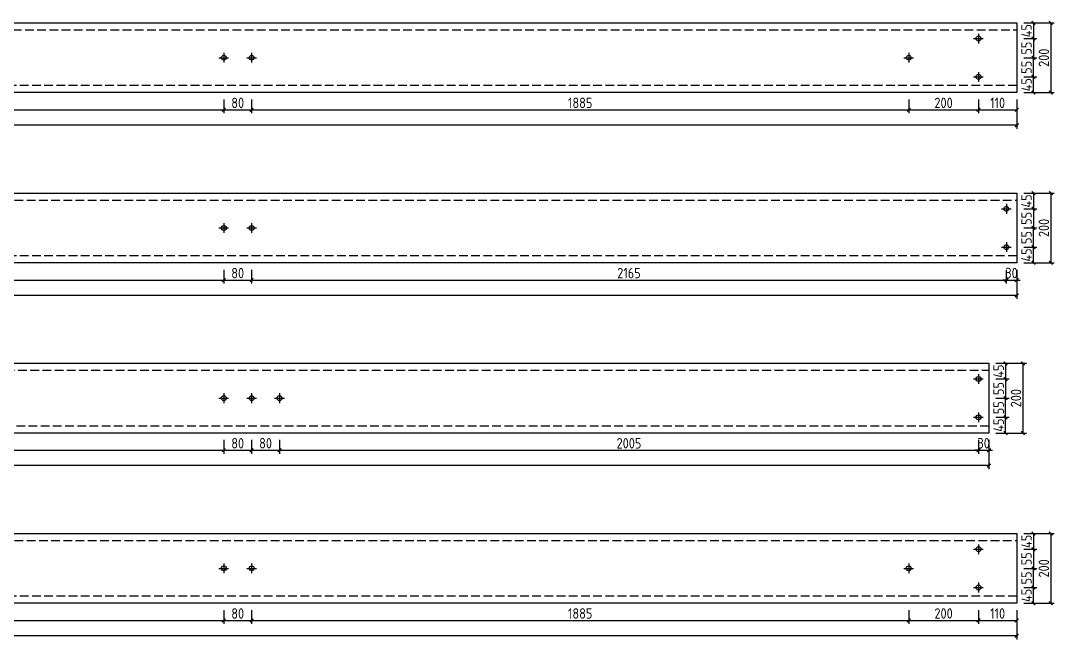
# Model space of a CAD drawing. Extents: x -196983 to 471790, y -783661 to 190401.
# Drawn here: x 56335 to 85988, y -145517 to -127761 of the extents above; entities that cross this region are included whole.
import ezdxf

# ---------------------------------------------------------------- set-up
doc = ezdxf.new("R2010")
doc.units = 0
doc.header["$LTSCALE"] = 1000
doc.header["$MEASUREMENT"] = 0
doc.linetypes.add('DASH', pattern=[0.35, 0.25, -0.1])
doc.layers.add('_TCH_MASK', color=7, linetype='Continuous')
doc.styles.get("Standard").update_dxf_attribs({"font": 'gbenor.shx', "bigfont": 'gbcbig.shx'})
doc.dimstyles.get("Standard").update_dxf_attribs({"dimscale": 100, "dimtxt": 3.5, "dimasz": 1, "dimexe": 2.5, "dimexo": 3, "dimgap": 1.5, "dimtad": 1, "dimdec": 0, "dimzin": 0, "dimdsep": 46, "dimtxsty": 'Standard', "dimblk": 'ARCHTICK', "dimcen": 0.09, "dimadec": 0, "dimazin": 0, "dimtfac": 1, "dimtdec": 0, "dimtix": 1, "dimtmove": 2, "dimatfit": 3, "dimfxl": 1, "dimtolj": 1, "dimtzin": 0, "dimarcsym": 0})

# ---------------------------------------------------------------- blocks, each defined once
blk = doc.blocks.new('_ArchTick')
at = {"color": 0, "linetype": 'ByBlock', "const_width": 0.4}
blk.add_lwpolyline([(-0.5, -0.5), (0.5, 0.5)], dxfattribs=at)
blk = doc.blocks.new('*D312')
at = {"layer": '_TCH_MASK', "color": 0, "lineweight": -2}
for p, q in [((41761, -130025), (41761, -130420)), ((62161, -130025), (62161, -130420)), ((41761, -130320), (62161, -130320))]:
    blk.add_line(p, q, dxfattribs=at)
at = {"layer": 'Defpoints', "color": 0}
for p in [(41761, -129825), (62161, -129825), (62161, -130320)]:
    blk.add_point(p, dxfattribs=at)
at = {"layer": '_TCH_MASK', "color": 0, "lineweight": -2, "xscale": 100, "yscale": 100, "zscale": 100, "rotation": 180}
blk.add_blockref('_ArchTick', (41761, -130320), dxfattribs=at)
at = {"layer": '_TCH_MASK', "color": 0, "lineweight": -2, "xscale": 100, "yscale": 100, "zscale": 100}
blk.add_blockref('_ArchTick', (62161, -130320), dxfattribs=at)
at = {"layer": '_TCH_MASK', "color": 0, "lineweight": 15, "insert": (51961, -130120), "char_height": 300, "attachment_point": 5}
blk.add_mtext('\\A1;2040', dxfattribs=at)
blk = doc.blocks.new('*D313')
at = {"layer": '_TCH_MASK', "color": 0, "lineweight": -2}
for p, q in [((62161, -130025), (62161, -130420)), ((62961, -130025), (62961, -130420)), ((62161, -130320), (62961, -130320))]:
    blk.add_line(p, q, dxfattribs=at)
at = {"layer": 'Defpoints', "color": 0}
for p in [(62161, -129825), (62961, -129825), (62961, -130320)]:
    blk.add_point(p, dxfattribs=at)
at = {"layer": '_TCH_MASK', "color": 0, "lineweight": -2, "xscale": 100, "yscale": 100, "zscale": 100, "rotation": 180}
blk.add_blockref('_ArchTick', (62161, -130320), dxfattribs=at)
at = {"layer": '_TCH_MASK', "color": 0, "lineweight": -2, "xscale": 100, "yscale": 100, "zscale": 100}
blk.add_blockref('_ArchTick', (62961, -130320), dxfattribs=at)
at = {"layer": '_TCH_MASK', "color": 0, "lineweight": 15, "insert": (62561, -130120), "char_height": 300, "attachment_point": 5}
blk.add_mtext('\\A1;80', dxfattribs=at)
blk = doc.blocks.new('*D314')
at = {"layer": '_TCH_MASK', "color": 0, "lineweight": -2}
for p, q in [((81811, -130025), (81811, -130420)), ((83811, -130025), (83811, -130420)), ((81811, -130320), (83811, -130320))]:
    blk.add_line(p, q, dxfattribs=at)
at = {"layer": 'Defpoints', "color": 0}
for p in [(81811, -129825), (83811, -129825), (83811, -130320)]:
    blk.add_point(p, dxfattribs=at)
at = {"layer": '_TCH_MASK', "color": 0, "lineweight": -2, "xscale": 100, "yscale": 100, "zscale": 100, "rotation": 180}
blk.add_blockref('_ArchTick', (81811, -130320), dxfattribs=at)
at = {"layer": '_TCH_MASK', "color": 0, "lineweight": -2, "xscale": 100, "yscale": 100, "zscale": 100}
blk.add_blockref('_ArchTick', (83811, -130320), dxfattribs=at)
at = {"layer": '_TCH_MASK', "color": 0, "lineweight": 15, "insert": (82811, -130120), "char_height": 300, "attachment_point": 5}
blk.add_mtext('\\A1;200', dxfattribs=at)
blk = doc.blocks.new('*D315')
at = {"layer": '_TCH_MASK', "color": 0, "lineweight": -2}
for p, q in [((83811, -130025), (83811, -130420)), ((84911, -130025), (84911, -130420)), ((83811, -130320), (84911, -130320))]:
    blk.add_line(p, q, dxfattribs=at)
at = {"layer": 'Defpoints', "color": 0}
for p in [(83811, -129825), (84911, -129825), (84911, -130320)]:
    blk.add_point(p, dxfattribs=at)
at = {"layer": '_TCH_MASK', "color": 0, "lineweight": -2, "xscale": 100, "yscale": 100, "zscale": 100, "rotation": 180}
blk.add_blockref('_ArchTick', (83811, -130320), dxfattribs=at)
at = {"layer": '_TCH_MASK', "color": 0, "lineweight": -2, "xscale": 100, "yscale": 100, "zscale": 100}
blk.add_blockref('_ArchTick', (84911, -130320), dxfattribs=at)
at = {"layer": '_TCH_MASK', "color": 0, "lineweight": 15, "insert": (84361, -130120), "char_height": 300, "attachment_point": 5}
blk.add_mtext('\\A1;110', dxfattribs=at)
blk = doc.blocks.new('*D316')
at = {"layer": '_TCH_MASK', "color": 0, "lineweight": -2}
for p, q in [((19011, -130025), (19011, -130862)), ((84911, -130025), (84911, -130862)), ((84911, -130762), (19011, -130762))]:
    blk.add_line(p, q, dxfattribs=at)
at = {"layer": 'Defpoints', "color": 0}
for p in [(19011, -129825), (84911, -129825), (19011, -130762)]:
    blk.add_point(p, dxfattribs=at)
at = {"layer": '_TCH_MASK', "color": 0, "lineweight": -2, "xscale": 100, "yscale": 100, "zscale": 100, "rotation": 180}
blk.add_blockref('_ArchTick', (19011, -130762), dxfattribs=at)
at = {"layer": '_TCH_MASK', "color": 0, "lineweight": -2, "xscale": 100, "yscale": 100, "zscale": 100}
blk.add_blockref('_ArchTick', (84911, -130762), dxfattribs=at)
at = {"layer": '_TCH_MASK', "color": 0, "lineweight": 15, "insert": (51961, -130562), "char_height": 300, "attachment_point": 5}
blk.add_mtext('\\A1;6590', dxfattribs=at)
blk = doc.blocks.new('*D285')
at = {"layer": '_TCH_MASK', "color": 0, "lineweight": -2}
for p, q in [((85111, -129375), (85490, -129375)), ((85390, -129825), (85390, -129375)), ((85111, -129825), (85490, -129825))]:
    blk.add_line(p, q, dxfattribs=at)
at = {"layer": 'Defpoints', "color": 0}
for p in [(84911, -129375), (85390, -129375), (84911, -129825)]:
    blk.add_point(p, dxfattribs=at)
at = {"layer": '_TCH_MASK', "color": 0, "lineweight": -2, "xscale": 100, "yscale": 100, "zscale": 100}
for p, rotation in [((85390, -129375), 90), ((85390, -129825), 270)]:
    blk.add_blockref('_ArchTick', p, dxfattribs=dict(at, rotation=rotation))
at = {"layer": '_TCH_MASK', "color": 0, "lineweight": 15, "insert": (85190, -129600), "char_height": 300, "attachment_point": 5, "rotation": 90}
blk.add_mtext('\\A1;45', dxfattribs=at)
blk = doc.blocks.new('*D317')
at = {"layer": '_TCH_MASK', "color": 0, "lineweight": -2}
for p, q in [((85111, -128825), (85490, -128825)), ((85390, -129375), (85390, -128825)), ((85111, -129375), (85490, -129375))]:
    blk.add_line(p, q, dxfattribs=at)
at = {"layer": 'Defpoints', "color": 0}
for p in [(84911, -128825), (85390, -128825), (84911, -129375)]:
    blk.add_point(p, dxfattribs=at)
at = {"layer": '_TCH_MASK', "color": 0, "lineweight": -2, "xscale": 100, "yscale": 100, "zscale": 100}
for p, rotation in [((85390, -128825), 90), ((85390, -129375), 270)]:
    blk.add_blockref('_ArchTick', p, dxfattribs=dict(at, rotation=rotation))
at = {"layer": '_TCH_MASK', "color": 0, "lineweight": 15, "insert": (85190, -129100), "char_height": 300, "attachment_point": 5, "rotation": 90}
blk.add_mtext('\\A1;55', dxfattribs=at)
blk = doc.blocks.new('*D286')
at = {"layer": '_TCH_MASK', "color": 0, "lineweight": -2}
for p, q in [((85111, -127825), (85490, -127825)), ((85390, -127825), (85390, -128275)), ((85111, -128275), (85490, -128275))]:
    blk.add_line(p, q, dxfattribs=at)
at = {"layer": 'Defpoints', "color": 0}
for p in [(84911, -127825), (84911, -128275), (85390, -128275)]:
    blk.add_point(p, dxfattribs=at)
at = {"layer": '_TCH_MASK', "color": 0, "lineweight": -2, "xscale": 100, "yscale": 100, "zscale": 100}
for p, rotation in [((85390, -127825), 90), ((85390, -128275), 270)]:
    blk.add_blockref('_ArchTick', p, dxfattribs=dict(at, rotation=rotation))
at = {"layer": '_TCH_MASK', "color": 0, "lineweight": 15, "insert": (85190, -128050), "char_height": 300, "attachment_point": 5, "rotation": 90}
blk.add_mtext('\\A1;45', dxfattribs=at)
blk = doc.blocks.new('*D287')
at = {"layer": '_TCH_MASK', "color": 0, "lineweight": -2}
for p, q in [((85111, -128275), (85490, -128275)), ((85390, -128275), (85390, -128825)), ((85111, -128825), (85490, -128825))]:
    blk.add_line(p, q, dxfattribs=at)
at = {"layer": 'Defpoints', "color": 0}
for p in [(84911, -128275), (84911, -128825), (85390, -128825)]:
    blk.add_point(p, dxfattribs=at)
at = {"layer": '_TCH_MASK', "color": 0, "lineweight": -2, "xscale": 100, "yscale": 100, "zscale": 100}
for p, rotation in [((85390, -128275), 90), ((85390, -128825), 270)]:
    blk.add_blockref('_ArchTick', p, dxfattribs=dict(at, rotation=rotation))
at = {"layer": '_TCH_MASK', "color": 0, "lineweight": 15, "insert": (85190, -128550), "char_height": 300, "attachment_point": 5, "rotation": 90}
blk.add_mtext('\\A1;55', dxfattribs=at)
blk = doc.blocks.new('*D318')
at = {"layer": '_TCH_MASK', "color": 0, "lineweight": -2}
for p, q in [((85111, -127825), (85988, -127825)), ((85888, -127825), (85888, -129825)), ((85111, -129825), (85988, -129825))]:
    blk.add_line(p, q, dxfattribs=at)
at = {"layer": 'Defpoints', "color": 0}
for p in [(84911, -127825), (84911, -129825), (85888, -129825)]:
    blk.add_point(p, dxfattribs=at)
at = {"layer": '_TCH_MASK', "color": 0, "lineweight": -2, "xscale": 100, "yscale": 100, "zscale": 100}
for p, rotation in [((85888, -127825), 90), ((85888, -129825), 270)]:
    blk.add_blockref('_ArchTick', p, dxfattribs=dict(at, rotation=rotation))
at = {"layer": '_TCH_MASK', "color": 0, "lineweight": 15, "insert": (85688, -128825), "char_height": 300, "attachment_point": 5, "rotation": 90}
blk.add_mtext('\\A1;200', dxfattribs=at)
blk = doc.blocks.new('*D289')
at = {"layer": '_TCH_MASK', "color": 0, "lineweight": -2}
for p, q in [((62961, -130025), (62961, -130420)), ((81811, -130025), (81811, -130420)), ((62961, -130320), (81811, -130320))]:
    blk.add_line(p, q, dxfattribs=at)
at = {"layer": 'Defpoints', "color": 0}
for p in [(62961, -129825), (81811, -129825), (81811, -130320)]:
    blk.add_point(p, dxfattribs=at)
at = {"layer": '_TCH_MASK', "color": 0, "lineweight": -2, "xscale": 100, "yscale": 100, "zscale": 100, "rotation": 180}
blk.add_blockref('_ArchTick', (62961, -130320), dxfattribs=at)
at = {"layer": '_TCH_MASK', "color": 0, "lineweight": -2, "xscale": 100, "yscale": 100, "zscale": 100}
blk.add_blockref('_ArchTick', (81811, -130320), dxfattribs=at)
at = {"layer": '_TCH_MASK', "color": 0, "lineweight": 15, "insert": (72386, -130120), "char_height": 300, "attachment_point": 5}
blk.add_mtext('\\A1;1885', dxfattribs=at)
blk = doc.blocks.new('*D337')
at = {"layer": '_TCH_MASK', "color": 0, "lineweight": -2}
for p, q in [((40761, -134910), (40761, -135305)), ((62161, -134910), (62161, -135305)), ((40761, -135205), (62161, -135205))]:
    blk.add_line(p, q, dxfattribs=at)
at = {"layer": 'Defpoints', "color": 0}
for p in [(40761, -134710), (62161, -134710), (62161, -135205)]:
    blk.add_point(p, dxfattribs=at)
at = {"layer": '_TCH_MASK', "color": 0, "lineweight": -2, "xscale": 100, "yscale": 100, "zscale": 100, "rotation": 180}
blk.add_blockref('_ArchTick', (40761, -135205), dxfattribs=at)
at = {"layer": '_TCH_MASK', "color": 0, "lineweight": -2, "xscale": 100, "yscale": 100, "zscale": 100}
blk.add_blockref('_ArchTick', (62161, -135205), dxfattribs=at)
at = {"layer": '_TCH_MASK', "color": 0, "lineweight": 15, "insert": (51461, -135005), "char_height": 300, "attachment_point": 5}
blk.add_mtext('\\A1;2140', dxfattribs=at)
blk = doc.blocks.new('*D338')
at = {"layer": '_TCH_MASK', "color": 0, "lineweight": -2}
for p, q in [((62161, -134910), (62161, -135305)), ((62961, -134910), (62961, -135305)), ((62161, -135205), (62961, -135205))]:
    blk.add_line(p, q, dxfattribs=at)
at = {"layer": 'Defpoints', "color": 0}
for p in [(62161, -134710), (62961, -134710), (62961, -135205)]:
    blk.add_point(p, dxfattribs=at)
at = {"layer": '_TCH_MASK', "color": 0, "lineweight": -2, "xscale": 100, "yscale": 100, "zscale": 100, "rotation": 180}
blk.add_blockref('_ArchTick', (62161, -135205), dxfattribs=at)
at = {"layer": '_TCH_MASK', "color": 0, "lineweight": -2, "xscale": 100, "yscale": 100, "zscale": 100}
blk.add_blockref('_ArchTick', (62961, -135205), dxfattribs=at)
at = {"layer": '_TCH_MASK', "color": 0, "lineweight": 15, "insert": (62561, -135005), "char_height": 300, "attachment_point": 5}
blk.add_mtext('\\A1;80', dxfattribs=at)
blk = doc.blocks.new('*D339')
at = {"layer": '_TCH_MASK', "color": 0, "lineweight": -2}
for p, q in [((62961, -134910), (62961, -135305)), ((84611, -134910), (84611, -135305)), ((62961, -135205), (84611, -135205))]:
    blk.add_line(p, q, dxfattribs=at)
at = {"layer": 'Defpoints', "color": 0}
for p in [(62961, -134710), (84611, -134710), (84611, -135205)]:
    blk.add_point(p, dxfattribs=at)
at = {"layer": '_TCH_MASK', "color": 0, "lineweight": -2, "xscale": 100, "yscale": 100, "zscale": 100, "rotation": 180}
blk.add_blockref('_ArchTick', (62961, -135205), dxfattribs=at)
at = {"layer": '_TCH_MASK', "color": 0, "lineweight": -2, "xscale": 100, "yscale": 100, "zscale": 100}
blk.add_blockref('_ArchTick', (84611, -135205), dxfattribs=at)
at = {"layer": '_TCH_MASK', "color": 0, "lineweight": 15, "insert": (73786, -135005), "char_height": 300, "attachment_point": 5}
blk.add_mtext('\\A1;2165', dxfattribs=at)
blk = doc.blocks.new('*D340')
at = {"layer": '_TCH_MASK', "color": 0, "lineweight": -2}
for p, q in [((84611, -134910), (84611, -135305)), ((84911, -134910), (84911, -135305)), ((84611, -135205), (84511, -135205)), ((84611, -135205), (84911, -135205)), ((84911, -135205), (85011, -135205))]:
    blk.add_line(p, q, dxfattribs=at)
at = {"layer": 'Defpoints', "color": 0}
for p in [(84611, -134710), (84911, -134710), (84911, -135205)]:
    blk.add_point(p, dxfattribs=at)
at = {"layer": '_TCH_MASK', "color": 0, "lineweight": -2, "xscale": 100, "yscale": 100, "zscale": 100}
blk.add_blockref('_ArchTick', (84611, -135205), dxfattribs=at)
at = {"layer": '_TCH_MASK', "color": 0, "lineweight": -2, "xscale": 100, "yscale": 100, "zscale": 100, "rotation": 180}
blk.add_blockref('_ArchTick', (84911, -135205), dxfattribs=at)
at = {"layer": '_TCH_MASK', "color": 0, "lineweight": 15, "insert": (84761, -135005), "char_height": 300, "attachment_point": 5}
blk.add_mtext('\\A1;30', dxfattribs=at)
blk = doc.blocks.new('*D341')
at = {"layer": '_TCH_MASK', "color": 0, "lineweight": -2}
for p, q in [((18011, -134910), (18011, -135747)), ((84911, -134910), (84911, -135747)), ((84911, -135647), (18011, -135647))]:
    blk.add_line(p, q, dxfattribs=at)
at = {"layer": 'Defpoints', "color": 0}
for p in [(18011, -134710), (84911, -134710), (18011, -135647)]:
    blk.add_point(p, dxfattribs=at)
at = {"layer": '_TCH_MASK', "color": 0, "lineweight": -2, "xscale": 100, "yscale": 100, "zscale": 100, "rotation": 180}
blk.add_blockref('_ArchTick', (18011, -135647), dxfattribs=at)
at = {"layer": '_TCH_MASK', "color": 0, "lineweight": -2, "xscale": 100, "yscale": 100, "zscale": 100}
blk.add_blockref('_ArchTick', (84911, -135647), dxfattribs=at)
at = {"layer": '_TCH_MASK', "color": 0, "lineweight": 15, "insert": (51461, -135447), "char_height": 300, "attachment_point": 5}
blk.add_mtext('\\A1;6690', dxfattribs=at)
blk = doc.blocks.new('*D319')
at = {"layer": '_TCH_MASK', "color": 0, "lineweight": -2}
for p, q in [((85111, -134260), (85490, -134260)), ((85390, -134710), (85390, -134260)), ((85111, -134710), (85490, -134710))]:
    blk.add_line(p, q, dxfattribs=at)
at = {"layer": 'Defpoints', "color": 0}
for p in [(84911, -134260), (85390, -134260), (84911, -134710)]:
    blk.add_point(p, dxfattribs=at)
at = {"layer": '_TCH_MASK', "color": 0, "lineweight": -2, "xscale": 100, "yscale": 100, "zscale": 100}
for p, rotation in [((85390, -134260), 90), ((85390, -134710), 270)]:
    blk.add_blockref('_ArchTick', p, dxfattribs=dict(at, rotation=rotation))
at = {"layer": '_TCH_MASK', "color": 0, "lineweight": 15, "insert": (85190, -134485), "char_height": 300, "attachment_point": 5, "rotation": 90}
blk.add_mtext('\\A1;45', dxfattribs=at)
blk = doc.blocks.new('*D342')
at = {"layer": '_TCH_MASK', "color": 0, "lineweight": -2}
for p, q in [((85111, -133710), (85490, -133710)), ((85390, -134260), (85390, -133710)), ((85111, -134260), (85490, -134260))]:
    blk.add_line(p, q, dxfattribs=at)
at = {"layer": 'Defpoints', "color": 0}
for p in [(84911, -133710), (85390, -133710), (84911, -134260)]:
    blk.add_point(p, dxfattribs=at)
at = {"layer": '_TCH_MASK', "color": 0, "lineweight": -2, "xscale": 100, "yscale": 100, "zscale": 100}
for p, rotation in [((85390, -133710), 90), ((85390, -134260), 270)]:
    blk.add_blockref('_ArchTick', p, dxfattribs=dict(at, rotation=rotation))
at = {"layer": '_TCH_MASK', "color": 0, "lineweight": 15, "insert": (85190, -133985), "char_height": 300, "attachment_point": 5, "rotation": 90}
blk.add_mtext('\\A1;55', dxfattribs=at)
blk = doc.blocks.new('*D320')
at = {"layer": '_TCH_MASK', "color": 0, "lineweight": -2}
for p, q in [((85111, -132710), (85490, -132710)), ((85390, -132710), (85390, -133160)), ((85111, -133160), (85490, -133160))]:
    blk.add_line(p, q, dxfattribs=at)
at = {"layer": 'Defpoints', "color": 0}
for p in [(84911, -132710), (84911, -133160), (85390, -133160)]:
    blk.add_point(p, dxfattribs=at)
at = {"layer": '_TCH_MASK', "color": 0, "lineweight": -2, "xscale": 100, "yscale": 100, "zscale": 100}
for p, rotation in [((85390, -132710), 90), ((85390, -133160), 270)]:
    blk.add_blockref('_ArchTick', p, dxfattribs=dict(at, rotation=rotation))
at = {"layer": '_TCH_MASK', "color": 0, "lineweight": 15, "insert": (85190, -132935), "char_height": 300, "attachment_point": 5, "rotation": 90}
blk.add_mtext('\\A1;45', dxfattribs=at)
blk = doc.blocks.new('*D321')
at = {"layer": '_TCH_MASK', "color": 0, "lineweight": -2}
for p, q in [((85111, -133160), (85490, -133160)), ((85390, -133160), (85390, -133710)), ((85111, -133710), (85490, -133710))]:
    blk.add_line(p, q, dxfattribs=at)
at = {"layer": 'Defpoints', "color": 0}
for p in [(84911, -133160), (84911, -133710), (85390, -133710)]:
    blk.add_point(p, dxfattribs=at)
at = {"layer": '_TCH_MASK', "color": 0, "lineweight": -2, "xscale": 100, "yscale": 100, "zscale": 100}
for p, rotation in [((85390, -133160), 90), ((85390, -133710), 270)]:
    blk.add_blockref('_ArchTick', p, dxfattribs=dict(at, rotation=rotation))
at = {"layer": '_TCH_MASK', "color": 0, "lineweight": 15, "insert": (85190, -133435), "char_height": 300, "attachment_point": 5, "rotation": 90}
blk.add_mtext('\\A1;55', dxfattribs=at)
blk = doc.blocks.new('*D343')
at = {"layer": '_TCH_MASK', "color": 0, "lineweight": -2}
for p, q in [((85111, -132710), (85988, -132710)), ((85888, -132710), (85888, -134710)), ((85111, -134710), (85988, -134710))]:
    blk.add_line(p, q, dxfattribs=at)
at = {"layer": 'Defpoints', "color": 0}
for p in [(84911, -132710), (84911, -134710), (85888, -134710)]:
    blk.add_point(p, dxfattribs=at)
at = {"layer": '_TCH_MASK', "color": 0, "lineweight": -2, "xscale": 100, "yscale": 100, "zscale": 100}
for p, rotation in [((85888, -132710), 90), ((85888, -134710), 270)]:
    blk.add_blockref('_ArchTick', p, dxfattribs=dict(at, rotation=rotation))
at = {"layer": '_TCH_MASK', "color": 0, "lineweight": 15, "insert": (85688, -133710), "char_height": 300, "attachment_point": 5, "rotation": 90}
blk.add_mtext('\\A1;200', dxfattribs=at)
blk = doc.blocks.new('*D346')
at = {"layer": '_TCH_MASK', "color": 0, "lineweight": -2}
for p, q in [((40761, -139795), (40761, -140190)), ((62161, -139795), (62161, -140190)), ((40761, -140090), (62161, -140090))]:
    blk.add_line(p, q, dxfattribs=at)
at = {"layer": 'Defpoints', "color": 0}
for p in [(40761, -139595), (62161, -139595), (62161, -140090)]:
    blk.add_point(p, dxfattribs=at)
at = {"layer": '_TCH_MASK', "color": 0, "lineweight": -2, "xscale": 100, "yscale": 100, "zscale": 100, "rotation": 180}
blk.add_blockref('_ArchTick', (40761, -140090), dxfattribs=at)
at = {"layer": '_TCH_MASK', "color": 0, "lineweight": -2, "xscale": 100, "yscale": 100, "zscale": 100}
blk.add_blockref('_ArchTick', (62161, -140090), dxfattribs=at)
at = {"layer": '_TCH_MASK', "color": 0, "lineweight": 15, "insert": (51461, -139890), "char_height": 300, "attachment_point": 5}
blk.add_mtext('\\A1;2140', dxfattribs=at)
blk = doc.blocks.new('*D347')
at = {"layer": '_TCH_MASK', "color": 0, "lineweight": -2}
for p, q in [((62161, -139795), (62161, -140190)), ((62961, -139795), (62961, -140190)), ((62161, -140090), (62961, -140090))]:
    blk.add_line(p, q, dxfattribs=at)
at = {"layer": 'Defpoints', "color": 0}
for p in [(62161, -139595), (62961, -139595), (62961, -140090)]:
    blk.add_point(p, dxfattribs=at)
at = {"layer": '_TCH_MASK', "color": 0, "lineweight": -2, "xscale": 100, "yscale": 100, "zscale": 100, "rotation": 180}
blk.add_blockref('_ArchTick', (62161, -140090), dxfattribs=at)
at = {"layer": '_TCH_MASK', "color": 0, "lineweight": -2, "xscale": 100, "yscale": 100, "zscale": 100}
blk.add_blockref('_ArchTick', (62961, -140090), dxfattribs=at)
at = {"layer": '_TCH_MASK', "color": 0, "lineweight": 15, "insert": (62561, -139890), "char_height": 300, "attachment_point": 5}
blk.add_mtext('\\A1;80', dxfattribs=at)
blk = doc.blocks.new('*D348')
at = {"layer": '_TCH_MASK', "color": 0, "lineweight": -2}
for p, q in [((63761, -139795), (63761, -140190)), ((83811, -139795), (83811, -140190)), ((63761, -140090), (83811, -140090))]:
    blk.add_line(p, q, dxfattribs=at)
at = {"layer": 'Defpoints', "color": 0}
for p in [(63761, -139595), (83811, -139595), (83811, -140090)]:
    blk.add_point(p, dxfattribs=at)
at = {"layer": '_TCH_MASK', "color": 0, "lineweight": -2, "xscale": 100, "yscale": 100, "zscale": 100, "rotation": 180}
blk.add_blockref('_ArchTick', (63761, -140090), dxfattribs=at)
at = {"layer": '_TCH_MASK', "color": 0, "lineweight": -2, "xscale": 100, "yscale": 100, "zscale": 100}
blk.add_blockref('_ArchTick', (83811, -140090), dxfattribs=at)
at = {"layer": '_TCH_MASK', "color": 0, "lineweight": 15, "insert": (73786, -139890), "char_height": 300, "attachment_point": 5}
blk.add_mtext('\\A1;2005', dxfattribs=at)
blk = doc.blocks.new('*D349')
at = {"layer": '_TCH_MASK', "color": 0, "lineweight": -2}
for p, q in [((83811, -139795), (83811, -140190)), ((84111, -139795), (84111, -140190)), ((83811, -140090), (83711, -140090)), ((83811, -140090), (84111, -140090)), ((84111, -140090), (84211, -140090))]:
    blk.add_line(p, q, dxfattribs=at)
at = {"layer": 'Defpoints', "color": 0}
for p in [(83811, -139595), (84111, -139595), (84111, -140090)]:
    blk.add_point(p, dxfattribs=at)
at = {"layer": '_TCH_MASK', "color": 0, "lineweight": -2, "xscale": 100, "yscale": 100, "zscale": 100}
blk.add_blockref('_ArchTick', (83811, -140090), dxfattribs=at)
at = {"layer": '_TCH_MASK', "color": 0, "lineweight": -2, "xscale": 100, "yscale": 100, "zscale": 100, "rotation": 180}
blk.add_blockref('_ArchTick', (84111, -140090), dxfattribs=at)
at = {"layer": '_TCH_MASK', "color": 0, "lineweight": 15, "insert": (83961, -139890), "char_height": 300, "attachment_point": 5}
blk.add_mtext('\\A1;30', dxfattribs=at)
blk = doc.blocks.new('*D350')
at = {"layer": '_TCH_MASK', "color": 0, "lineweight": -2}
for p, q in [((18811, -139795), (18811, -140632)), ((84111, -139795), (84111, -140632)), ((84111, -140532), (18811, -140532))]:
    blk.add_line(p, q, dxfattribs=at)
at = {"layer": 'Defpoints', "color": 0}
for p in [(18811, -139595), (84111, -139595), (18811, -140532)]:
    blk.add_point(p, dxfattribs=at)
at = {"layer": '_TCH_MASK', "color": 0, "lineweight": -2, "xscale": 100, "yscale": 100, "zscale": 100, "rotation": 180}
blk.add_blockref('_ArchTick', (18811, -140532), dxfattribs=at)
at = {"layer": '_TCH_MASK', "color": 0, "lineweight": -2, "xscale": 100, "yscale": 100, "zscale": 100}
blk.add_blockref('_ArchTick', (84111, -140532), dxfattribs=at)
at = {"layer": '_TCH_MASK', "color": 0, "lineweight": 15, "insert": (51461, -140332), "char_height": 300, "attachment_point": 5}
blk.add_mtext('\\A1;6530', dxfattribs=at)
blk = doc.blocks.new('*D324')
at = {"layer": '_TCH_MASK', "color": 0, "lineweight": -2}
for p, q in [((84311, -139145), (84690, -139145)), ((84590, -139595), (84590, -139145)), ((84311, -139595), (84690, -139595))]:
    blk.add_line(p, q, dxfattribs=at)
at = {"layer": 'Defpoints', "color": 0}
for p in [(84111, -139145), (84590, -139145), (84111, -139595)]:
    blk.add_point(p, dxfattribs=at)
at = {"layer": '_TCH_MASK', "color": 0, "lineweight": -2, "xscale": 100, "yscale": 100, "zscale": 100}
for p, rotation in [((84590, -139145), 90), ((84590, -139595), 270)]:
    blk.add_blockref('_ArchTick', p, dxfattribs=dict(at, rotation=rotation))
at = {"layer": '_TCH_MASK', "color": 0, "lineweight": 15, "insert": (84390, -139370), "char_height": 300, "attachment_point": 5, "rotation": 90}
blk.add_mtext('\\A1;45', dxfattribs=at)
blk = doc.blocks.new('*D351')
at = {"layer": '_TCH_MASK', "color": 0, "lineweight": -2}
for p, q in [((84311, -138595), (84690, -138595)), ((84590, -139145), (84590, -138595)), ((84311, -139145), (84690, -139145))]:
    blk.add_line(p, q, dxfattribs=at)
at = {"layer": 'Defpoints', "color": 0}
for p in [(84111, -138595), (84590, -138595), (84111, -139145)]:
    blk.add_point(p, dxfattribs=at)
at = {"layer": '_TCH_MASK', "color": 0, "lineweight": -2, "xscale": 100, "yscale": 100, "zscale": 100}
for p, rotation in [((84590, -138595), 90), ((84590, -139145), 270)]:
    blk.add_blockref('_ArchTick', p, dxfattribs=dict(at, rotation=rotation))
at = {"layer": '_TCH_MASK', "color": 0, "lineweight": 15, "insert": (84390, -138870), "char_height": 300, "attachment_point": 5, "rotation": 90}
blk.add_mtext('\\A1;55', dxfattribs=at)
blk = doc.blocks.new('*D325')
at = {"layer": '_TCH_MASK', "color": 0, "lineweight": -2}
for p, q in [((84311, -137595), (84690, -137595)), ((84590, -137595), (84590, -138045)), ((84311, -138045), (84690, -138045))]:
    blk.add_line(p, q, dxfattribs=at)
at = {"layer": 'Defpoints', "color": 0}
for p in [(84111, -137595), (84111, -138045), (84590, -138045)]:
    blk.add_point(p, dxfattribs=at)
at = {"layer": '_TCH_MASK', "color": 0, "lineweight": -2, "xscale": 100, "yscale": 100, "zscale": 100}
for p, rotation in [((84590, -137595), 90), ((84590, -138045), 270)]:
    blk.add_blockref('_ArchTick', p, dxfattribs=dict(at, rotation=rotation))
at = {"layer": '_TCH_MASK', "color": 0, "lineweight": 15, "insert": (84390, -137820), "char_height": 300, "attachment_point": 5, "rotation": 90}
blk.add_mtext('\\A1;45', dxfattribs=at)
blk = doc.blocks.new('*D326')
at = {"layer": '_TCH_MASK', "color": 0, "lineweight": -2}
for p, q in [((84311, -138045), (84690, -138045)), ((84590, -138045), (84590, -138595)), ((84311, -138595), (84690, -138595))]:
    blk.add_line(p, q, dxfattribs=at)
at = {"layer": 'Defpoints', "color": 0}
for p in [(84111, -138045), (84111, -138595), (84590, -138595)]:
    blk.add_point(p, dxfattribs=at)
at = {"layer": '_TCH_MASK', "color": 0, "lineweight": -2, "xscale": 100, "yscale": 100, "zscale": 100}
for p, rotation in [((84590, -138045), 90), ((84590, -138595), 270)]:
    blk.add_blockref('_ArchTick', p, dxfattribs=dict(at, rotation=rotation))
at = {"layer": '_TCH_MASK', "color": 0, "lineweight": 15, "insert": (84390, -138320), "char_height": 300, "attachment_point": 5, "rotation": 90}
blk.add_mtext('\\A1;55', dxfattribs=at)
blk = doc.blocks.new('*D352')
at = {"layer": '_TCH_MASK', "color": 0, "lineweight": -2}
for p, q in [((84311, -137595), (85188, -137595)), ((85088, -137595), (85088, -139595)), ((84311, -139595), (85188, -139595))]:
    blk.add_line(p, q, dxfattribs=at)
at = {"layer": 'Defpoints', "color": 0}
for p in [(84111, -137595), (84111, -139595), (85088, -139595)]:
    blk.add_point(p, dxfattribs=at)
at = {"layer": '_TCH_MASK', "color": 0, "lineweight": -2, "xscale": 100, "yscale": 100, "zscale": 100}
for p, rotation in [((85088, -137595), 90), ((85088, -139595), 270)]:
    blk.add_blockref('_ArchTick', p, dxfattribs=dict(at, rotation=rotation))
at = {"layer": '_TCH_MASK', "color": 0, "lineweight": 15, "insert": (84888, -138595), "char_height": 300, "attachment_point": 5, "rotation": 90}
blk.add_mtext('\\A1;200', dxfattribs=at)
blk = doc.blocks.new('*D328')
at = {"layer": '_TCH_MASK', "color": 0, "lineweight": -2}
for p, q in [((62961, -139795), (62961, -140190)), ((63761, -139795), (63761, -140190)), ((62961, -140090), (63761, -140090))]:
    blk.add_line(p, q, dxfattribs=at)
at = {"layer": 'Defpoints', "color": 0}
for p in [(62961, -139595), (63761, -139595), (63761, -140090)]:
    blk.add_point(p, dxfattribs=at)
at = {"layer": '_TCH_MASK', "color": 0, "lineweight": -2, "xscale": 100, "yscale": 100, "zscale": 100, "rotation": 180}
blk.add_blockref('_ArchTick', (62961, -140090), dxfattribs=at)
at = {"layer": '_TCH_MASK', "color": 0, "lineweight": -2, "xscale": 100, "yscale": 100, "zscale": 100}
blk.add_blockref('_ArchTick', (63761, -140090), dxfattribs=at)
at = {"layer": '_TCH_MASK', "color": 0, "lineweight": 15, "insert": (63361, -139890), "char_height": 300, "attachment_point": 5}
blk.add_mtext('\\A1;80', dxfattribs=at)
blk = doc.blocks.new('*D355')
at = {"layer": '_TCH_MASK', "color": 0, "lineweight": -2}
for p, q in [((40761, -144680), (40761, -145075)), ((62161, -144680), (62161, -145075)), ((40761, -144975), (62161, -144975))]:
    blk.add_line(p, q, dxfattribs=at)
at = {"layer": 'Defpoints', "color": 0}
for p in [(40761, -144480), (62161, -144480), (62161, -144975)]:
    blk.add_point(p, dxfattribs=at)
at = {"layer": '_TCH_MASK', "color": 0, "lineweight": -2, "xscale": 100, "yscale": 100, "zscale": 100, "rotation": 180}
blk.add_blockref('_ArchTick', (40761, -144975), dxfattribs=at)
at = {"layer": '_TCH_MASK', "color": 0, "lineweight": -2, "xscale": 100, "yscale": 100, "zscale": 100}
blk.add_blockref('_ArchTick', (62161, -144975), dxfattribs=at)
at = {"layer": '_TCH_MASK', "color": 0, "lineweight": 15, "insert": (51461, -144775), "char_height": 300, "attachment_point": 5}
blk.add_mtext('\\A1;2140', dxfattribs=at)
blk = doc.blocks.new('*D356')
at = {"layer": '_TCH_MASK', "color": 0, "lineweight": -2}
for p, q in [((62161, -144680), (62161, -145075)), ((62961, -144680), (62961, -145075)), ((62161, -144975), (62961, -144975))]:
    blk.add_line(p, q, dxfattribs=at)
at = {"layer": 'Defpoints', "color": 0}
for p in [(62161, -144480), (62961, -144480), (62961, -144975)]:
    blk.add_point(p, dxfattribs=at)
at = {"layer": '_TCH_MASK', "color": 0, "lineweight": -2, "xscale": 100, "yscale": 100, "zscale": 100, "rotation": 180}
blk.add_blockref('_ArchTick', (62161, -144975), dxfattribs=at)
at = {"layer": '_TCH_MASK', "color": 0, "lineweight": -2, "xscale": 100, "yscale": 100, "zscale": 100}
blk.add_blockref('_ArchTick', (62961, -144975), dxfattribs=at)
at = {"layer": '_TCH_MASK', "color": 0, "lineweight": 15, "insert": (62561, -144775), "char_height": 300, "attachment_point": 5}
blk.add_mtext('\\A1;80', dxfattribs=at)
blk = doc.blocks.new('*D357')
at = {"layer": '_TCH_MASK', "color": 0, "lineweight": -2}
for p, q in [((81811, -144680), (81811, -145075)), ((83811, -144680), (83811, -145075)), ((81811, -144975), (83811, -144975))]:
    blk.add_line(p, q, dxfattribs=at)
at = {"layer": 'Defpoints', "color": 0}
for p in [(81811, -144480), (83811, -144480), (83811, -144975)]:
    blk.add_point(p, dxfattribs=at)
at = {"layer": '_TCH_MASK', "color": 0, "lineweight": -2, "xscale": 100, "yscale": 100, "zscale": 100, "rotation": 180}
blk.add_blockref('_ArchTick', (81811, -144975), dxfattribs=at)
at = {"layer": '_TCH_MASK', "color": 0, "lineweight": -2, "xscale": 100, "yscale": 100, "zscale": 100}
blk.add_blockref('_ArchTick', (83811, -144975), dxfattribs=at)
at = {"layer": '_TCH_MASK', "color": 0, "lineweight": 15, "insert": (82811, -144775), "char_height": 300, "attachment_point": 5}
blk.add_mtext('\\A1;200', dxfattribs=at)
blk = doc.blocks.new('*D358')
at = {"layer": '_TCH_MASK', "color": 0, "lineweight": -2}
for p, q in [((83811, -144680), (83811, -145075)), ((84911, -144680), (84911, -145075)), ((83811, -144975), (84911, -144975))]:
    blk.add_line(p, q, dxfattribs=at)
at = {"layer": 'Defpoints', "color": 0}
for p in [(83811, -144480), (84911, -144480), (84911, -144975)]:
    blk.add_point(p, dxfattribs=at)
at = {"layer": '_TCH_MASK', "color": 0, "lineweight": -2, "xscale": 100, "yscale": 100, "zscale": 100, "rotation": 180}
blk.add_blockref('_ArchTick', (83811, -144975), dxfattribs=at)
at = {"layer": '_TCH_MASK', "color": 0, "lineweight": -2, "xscale": 100, "yscale": 100, "zscale": 100}
blk.add_blockref('_ArchTick', (84911, -144975), dxfattribs=at)
at = {"layer": '_TCH_MASK', "color": 0, "lineweight": 15, "insert": (84361, -144775), "char_height": 300, "attachment_point": 5}
blk.add_mtext('\\A1;110', dxfattribs=at)
blk = doc.blocks.new('*D359')
at = {"layer": '_TCH_MASK', "color": 0, "lineweight": -2}
for p, q in [((18011, -144680), (18011, -145517)), ((84911, -144680), (84911, -145517)), ((84911, -145417), (18011, -145417))]:
    blk.add_line(p, q, dxfattribs=at)
at = {"layer": 'Defpoints', "color": 0}
for p in [(18011, -144480), (84911, -144480), (18011, -145417)]:
    blk.add_point(p, dxfattribs=at)
at = {"layer": '_TCH_MASK', "color": 0, "lineweight": -2, "xscale": 100, "yscale": 100, "zscale": 100, "rotation": 180}
blk.add_blockref('_ArchTick', (18011, -145417), dxfattribs=at)
at = {"layer": '_TCH_MASK', "color": 0, "lineweight": -2, "xscale": 100, "yscale": 100, "zscale": 100}
blk.add_blockref('_ArchTick', (84911, -145417), dxfattribs=at)
at = {"layer": '_TCH_MASK', "color": 0, "lineweight": 15, "insert": (51461, -145217), "char_height": 300, "attachment_point": 5}
blk.add_mtext('\\A1;6690', dxfattribs=at)
blk = doc.blocks.new('*D330')
at = {"layer": '_TCH_MASK', "color": 0, "lineweight": -2}
for p, q in [((85111, -144030), (85490, -144030)), ((85390, -144480), (85390, -144030)), ((85111, -144480), (85490, -144480))]:
    blk.add_line(p, q, dxfattribs=at)
at = {"layer": 'Defpoints', "color": 0}
for p in [(84911, -144030), (85390, -144030), (84911, -144480)]:
    blk.add_point(p, dxfattribs=at)
at = {"layer": '_TCH_MASK', "color": 0, "lineweight": -2, "xscale": 100, "yscale": 100, "zscale": 100}
for p, rotation in [((85390, -144030), 90), ((85390, -144480), 270)]:
    blk.add_blockref('_ArchTick', p, dxfattribs=dict(at, rotation=rotation))
at = {"layer": '_TCH_MASK', "color": 0, "lineweight": 15, "insert": (85190, -144255), "char_height": 300, "attachment_point": 5, "rotation": 90}
blk.add_mtext('\\A1;45', dxfattribs=at)
blk = doc.blocks.new('*D360')
at = {"layer": '_TCH_MASK', "color": 0, "lineweight": -2}
for p, q in [((85111, -143480), (85490, -143480)), ((85390, -144030), (85390, -143480)), ((85111, -144030), (85490, -144030))]:
    blk.add_line(p, q, dxfattribs=at)
at = {"layer": 'Defpoints', "color": 0}
for p in [(84911, -143480), (85390, -143480), (84911, -144030)]:
    blk.add_point(p, dxfattribs=at)
at = {"layer": '_TCH_MASK', "color": 0, "lineweight": -2, "xscale": 100, "yscale": 100, "zscale": 100}
for p, rotation in [((85390, -143480), 90), ((85390, -144030), 270)]:
    blk.add_blockref('_ArchTick', p, dxfattribs=dict(at, rotation=rotation))
at = {"layer": '_TCH_MASK', "color": 0, "lineweight": 15, "insert": (85190, -143755), "char_height": 300, "attachment_point": 5, "rotation": 90}
blk.add_mtext('\\A1;55', dxfattribs=at)
blk = doc.blocks.new('*D331')
at = {"layer": '_TCH_MASK', "color": 0, "lineweight": -2}
for p, q in [((85111, -142480), (85490, -142480)), ((85390, -142480), (85390, -142930)), ((85111, -142930), (85490, -142930))]:
    blk.add_line(p, q, dxfattribs=at)
at = {"layer": 'Defpoints', "color": 0}
for p in [(84911, -142480), (84911, -142930), (85390, -142930)]:
    blk.add_point(p, dxfattribs=at)
at = {"layer": '_TCH_MASK', "color": 0, "lineweight": -2, "xscale": 100, "yscale": 100, "zscale": 100}
for p, rotation in [((85390, -142480), 90), ((85390, -142930), 270)]:
    blk.add_blockref('_ArchTick', p, dxfattribs=dict(at, rotation=rotation))
at = {"layer": '_TCH_MASK', "color": 0, "lineweight": 15, "insert": (85190, -142705), "char_height": 300, "attachment_point": 5, "rotation": 90}
blk.add_mtext('\\A1;45', dxfattribs=at)
blk = doc.blocks.new('*D332')
at = {"layer": '_TCH_MASK', "color": 0, "lineweight": -2}
for p, q in [((85111, -142930), (85490, -142930)), ((85390, -142930), (85390, -143480)), ((85111, -143480), (85490, -143480))]:
    blk.add_line(p, q, dxfattribs=at)
at = {"layer": 'Defpoints', "color": 0}
for p in [(84911, -142930), (84911, -143480), (85390, -143480)]:
    blk.add_point(p, dxfattribs=at)
at = {"layer": '_TCH_MASK', "color": 0, "lineweight": -2, "xscale": 100, "yscale": 100, "zscale": 100}
for p, rotation in [((85390, -142930), 90), ((85390, -143480), 270)]:
    blk.add_blockref('_ArchTick', p, dxfattribs=dict(at, rotation=rotation))
at = {"layer": '_TCH_MASK', "color": 0, "lineweight": 15, "insert": (85190, -143205), "char_height": 300, "attachment_point": 5, "rotation": 90}
blk.add_mtext('\\A1;55', dxfattribs=at)
blk = doc.blocks.new('*D361')
at = {"layer": '_TCH_MASK', "color": 0, "lineweight": -2}
for p, q in [((85111, -142480), (85988, -142480)), ((85888, -142480), (85888, -144480)), ((85111, -144480), (85988, -144480))]:
    blk.add_line(p, q, dxfattribs=at)
at = {"layer": 'Defpoints', "color": 0}
for p in [(84911, -142480), (84911, -144480), (85888, -144480)]:
    blk.add_point(p, dxfattribs=at)
at = {"layer": '_TCH_MASK', "color": 0, "lineweight": -2, "xscale": 100, "yscale": 100, "zscale": 100}
for p, rotation in [((85888, -142480), 90), ((85888, -144480), 270)]:
    blk.add_blockref('_ArchTick', p, dxfattribs=dict(at, rotation=rotation))
at = {"layer": '_TCH_MASK', "color": 0, "lineweight": 15, "insert": (85688, -143480), "char_height": 300, "attachment_point": 5, "rotation": 90}
blk.add_mtext('\\A1;200', dxfattribs=at)
blk = doc.blocks.new('*D334')
at = {"layer": '_TCH_MASK', "color": 0, "lineweight": -2}
for p, q in [((62961, -144680), (62961, -145075)), ((81811, -144680), (81811, -145075)), ((62961, -144975), (81811, -144975))]:
    blk.add_line(p, q, dxfattribs=at)
at = {"layer": 'Defpoints', "color": 0}
for p in [(62961, -144480), (81811, -144480), (81811, -144975)]:
    blk.add_point(p, dxfattribs=at)
at = {"layer": '_TCH_MASK', "color": 0, "lineweight": -2, "xscale": 100, "yscale": 100, "zscale": 100, "rotation": 180}
blk.add_blockref('_ArchTick', (62961, -144975), dxfattribs=at)
at = {"layer": '_TCH_MASK', "color": 0, "lineweight": -2, "xscale": 100, "yscale": 100, "zscale": 100}
blk.add_blockref('_ArchTick', (81811, -144975), dxfattribs=at)
at = {"layer": '_TCH_MASK', "color": 0, "lineweight": 15, "insert": (72386, -144775), "char_height": 300, "attachment_point": 5}
blk.add_mtext('\\A1;1885', dxfattribs=at)

msp = doc.modelspace()

# ---------------------------------------------------------------- linework, layer by layer
at = {"color": 0}
for p, q in [((19011.2, -127825), (84911.2, -127825)), ((84911.2, -127825), (84911.2, -129825)), ((84911.2, -129825), (19011.2, -129825)), ((18011.2, -132710), (84911.2, -132710)), ((84911.2, -132710), (84911.2, -134710)), ((84911.2, -134710), (18011.2, -134710)), ((18811.2, -137595), (84111.2, -137595)), ((84111.2, -137595), (84111.2, -139595)), ((84111.2, -139595), (18811.2, -139595)), ((18011.2, -142480.1), (84911.2, -142480.1)), ((84911.2, -142480.1), (84911.2, -144480.1)), ((84911.2, -144480.1), (18011.2, -144480.1))]:
    msp.add_line(p, q, dxfattribs=at)
at = {"color": 0, "linetype": 'DASH'}
for p, q in [((19011.2, -128025), (84911.2, -128025)), ((84911.2, -129625), (19011.2, -129625)), ((18011.2, -132910), (84911.2, -132910)), ((84911.2, -134510), (18011.2, -134510)), ((18811.2, -137795), (84111.2, -137795)), ((84111.2, -139395), (18811.2, -139395)), ((18011.2, -142680.1), (84911.2, -142680.1)), ((84911.2, -144280.1), (18011.2, -144280.1))]:
    msp.add_line(p, q, dxfattribs=at)
at = {"color": 1}
for p, q in [((83671.2, -128275), (83951.2, -128275)), ((83811.2, -128135), (83811.2, -128415)), ((62161.2, -128685), (62161.2, -128965)), ((62961.2, -128685), (62961.2, -128965)), ((81811.2, -128685), (81811.2, -128965)), ((62021.2, -128825), (62301.2, -128825)), ((62821.2, -128825), (63101.2, -128825)), ((81671.2, -128825), (81951.2, -128825)), ((83811.2, -129235), (83811.2, -129515)), ((83671.2, -129375), (83951.2, -129375)), ((84611.2, -133020), (84611.2, -133300)), ((84471.2, -133160), (84751.2, -133160)), ((62021.2, -133710), (62301.2, -133710)), ((62161.2, -133570), (62161.2, -133850)), ((62821.2, -133710), (63101.2, -133710)), ((62961.2, -133570), (62961.2, -133850)), ((84471.2, -134260), (84751.2, -134260)), ((84611.2, -134120), (84611.2, -134400)), ((83671.2, -138045), (83951.2, -138045)), ((83811.2, -137905), (83811.2, -138185)), ((62161.2, -138455), (62161.2, -138735)), ((62961.2, -138455), (62961.2, -138735)), ((63761.2, -138455), (63761.2, -138735)), ((62021.2, -138595), (62301.2, -138595)), ((62821.2, -138595), (63101.2, -138595)), ((63621.2, -138595), (63901.2, -138595)), ((83811.2, -139005), (83811.2, -139285)), ((83671.2, -139145), (83951.2, -139145)), ((83811.2, -142790.1), (83811.2, -143070.1)), ((83671.2, -142930.1), (83951.2, -142930.1)), ((62021.2, -143480.1), (62301.2, -143480.1)), ((62161.2, -143340.1), (62161.2, -143620.1)), ((62821.2, -143480.1), (63101.2, -143480.1)), ((62961.2, -143340.1), (62961.2, -143620.1)), ((81671.2, -143480.1), (81951.2, -143480.1)), ((81811.2, -143340.1), (81811.2, -143620.1)), ((83671.2, -144030.1), (83951.2, -144030.1)), ((83811.2, -143890.1), (83811.2, -144170.1))]:
    msp.add_line(p, q, dxfattribs=at)
for centre in [(83811.2, -128275), (62161.2, -128825), (62961.2, -128825), (81811.2, -128825), (83811.2, -129375), (84611.2, -133160), (62161.2, -133710), (62961.2, -133710), (84611.2, -134260), (83811.2, -138045), (62161.2, -138595), (62961.2, -138595), (63761.2, -138595), (83811.2, -139145), (83811.2, -142930.1), (62161.2, -143480.1), (62961.2, -143480.1), (81811.2, -143480.1), (83811.2, -144030.1)]:
    msp.add_circle(centre, 70, dxfattribs=at)

# ---------------------------------------------------------------- dimensions: what is measured, and where the dimension line sits
at = {"layer": '_TCH_MASK', "lineweight": 15}
for base, p1, p2, angle, picture, middle in [((85389.9, -128275), (84911.2, -127825), (84911.2, -128275), 270, '*D286', (85189.9, -128050)), ((85887.9, -129825), (84911.2, -127825), (84911.2, -129825), 90, '*D318', (85687.9, -128825)), ((85389.9, -128825), (84911.2, -128275), (84911.2, -128825), 270, '*D287', (85189.9, -128550)), ((85389.9, -128825), (84911.2, -129375), (84911.2, -128825), 90, '*D317', (85189.9, -129100)), ((85389.9, -129375), (84911.2, -129825), (84911.2, -129375), 90, '*D285', (85189.9, -129600)), ((85389.9, -133160), (84911.2, -132710), (84911.2, -133160), 270, '*D320', (85189.9, -132935)), ((85887.9, -134710), (84911.2, -132710), (84911.2, -134710), 90, '*D343', (85687.9, -133710)), ((85389.9, -133710), (84911.2, -133160), (84911.2, -133710), 270, '*D321', (85189.9, -133435)), ((85389.9, -133710), (84911.2, -134260), (84911.2, -133710), 90, '*D342', (85189.9, -133985)), ((85389.9, -134260), (84911.2, -134710), (84911.2, -134260), 90, '*D319', (85189.9, -134485)), ((84589.9, -138045), (84111.2, -137595), (84111.2, -138045), 270, '*D325', (84389.9, -137820)), ((85087.9, -139595), (84111.2, -137595), (84111.2, -139595), 90, '*D352', (84887.9, -138595)), ((84589.9, -138595), (84111.2, -138045), (84111.2, -138595), 270, '*D326', (84389.9, -138320)), ((84589.9, -138595), (84111.2, -139145), (84111.2, -138595), 90, '*D351', (84389.9, -138870)), ((84589.9, -139145), (84111.2, -139595), (84111.2, -139145), 90, '*D324', (84389.9, -139370)), ((85389.9, -142930.1), (84911.2, -142480.1), (84911.2, -142930.1), 270, '*D331', (85189.9, -142705.1)), ((85887.9, -144480.1), (84911.2, -142480.1), (84911.2, -144480.1), 90, '*D361', (85687.9, -143480.1)), ((85389.9, -143480.1), (84911.2, -142930.1), (84911.2, -143480.1), 270, '*D332', (85189.9, -143205.1)), ((85389.9, -143480.1), (84911.2, -144030.1), (84911.2, -143480.1), 90, '*D360', (85189.9, -143755.1)), ((85389.9, -144030.1), (84911.2, -144480.1), (84911.2, -144030.1), 90, '*D330', (85189.9, -144255.1))]:
    dim = msp.add_linear_dim(base=base, p1=p1, p2=p2, angle=angle, dimstyle='Standard', override={"dimtxt": 3, "dimexe": 1, "dimexo": 2, "dimgap": 0.5, "dimlfac": 0.1}, dxfattribs=at)
    dim.commit()
    dim.dimension.update_dxf_attribs({"geometry": picture, "text_midpoint": middle})
for base, p1, p2, picture, middle in [((19011.2, -130761.6), (84911.2, -129825), (19011.2, -129825), '*D316', (51961.2, -130561.6)), ((62161.2, -130319.7), (41761.2, -129825), (62161.2, -129825), '*D312', (51961.2, -130119.7)), ((62961.2, -130319.7), (62161.2, -129825), (62961.2, -129825), '*D313', (62561.2, -130119.7)), ((81811.2, -130319.7), (62961.2, -129825), (81811.2, -129825), '*D289', (72386.2, -130119.7)), ((83811.2, -130319.7), (81811.2, -129825), (83811.2, -129825), '*D314', (82811.2, -130119.7)), ((84911.2, -130319.7), (83811.2, -129825), (84911.2, -129825), '*D315', (84361.2, -130119.7)), ((18011.2, -135646.6), (84911.2, -134710), (18011.2, -134710), '*D341', (51461.2, -135446.6)), ((62161.2, -135204.8), (40761.2, -134710), (62161.2, -134710), '*D337', (51461.2, -135004.8)), ((62961.2, -135204.8), (62161.2, -134710), (62961.2, -134710), '*D338', (62561.2, -135004.8)), ((84611.2, -135204.8), (62961.2, -134710), (84611.2, -134710), '*D339', (73786.2, -135004.8)), ((84911.2, -135204.8), (84611.2, -134710), (84911.2, -134710), '*D340', (84761.2, -135004.8)), ((18811.2, -140531.6), (84111.2, -139595), (18811.2, -139595), '*D350', (51461.2, -140331.6)), ((62161.2, -140089.8), (40761.2, -139595), (62161.2, -139595), '*D346', (51461.2, -139889.8)), ((62961.2, -140089.8), (62161.2, -139595), (62961.2, -139595), '*D347', (62561.2, -139889.8)), ((63761.2, -140089.8), (62961.2, -139595), (63761.2, -139595), '*D328', (63361.2, -139889.8)), ((83811.2, -140089.8), (63761.2, -139595), (83811.2, -139595), '*D348', (73786.2, -139889.8)), ((84111.2, -140089.8), (83811.2, -139595), (84111.2, -139595), '*D349', (83961.2, -139889.8)), ((18011.2, -145416.7), (84911.2, -144480.1), (18011.2, -144480.1), '*D359', (51461.2, -145216.7)), ((62161.2, -144974.8), (40761.2, -144480.1), (62161.2, -144480.1), '*D355', (51461.2, -144774.8)), ((62961.2, -144974.8), (62161.2, -144480.1), (62961.2, -144480.1), '*D356', (62561.2, -144774.8)), ((81811.2, -144974.8), (62961.2, -144480.1), (81811.2, -144480.1), '*D334', (72386.2, -144774.8)), ((83811.2, -144974.8), (81811.2, -144480.1), (83811.2, -144480.1), '*D357', (82811.2, -144774.8)), ((84911.2, -144974.8), (83811.2, -144480.1), (84911.2, -144480.1), '*D358', (84361.2, -144774.8))]:
    dim = msp.add_linear_dim(base=base, p1=p1, p2=p2, dimstyle='Standard', override={"dimtxt": 3, "dimexe": 1, "dimexo": 2, "dimgap": 0.5, "dimlfac": 0.1}, dxfattribs=at)
    dim.commit()
    dim.dimension.update_dxf_attribs({"geometry": picture, "text_midpoint": middle})

doc.saveas('drawing.dxf')
